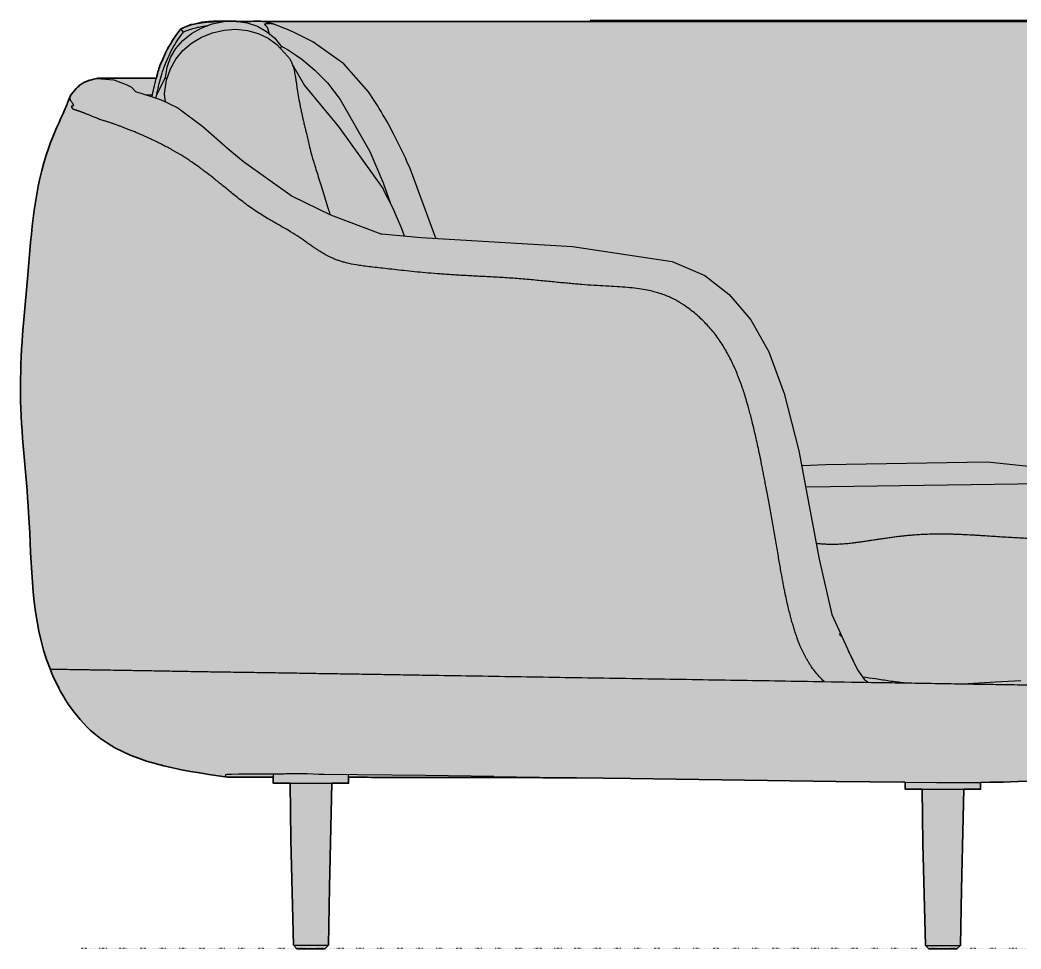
# Model space of a CAD drawing. Header units: millimetres. Extents: x -22 to 6424, y -4345 to 780.
# Drawn here: x 3919 to 4758, y -1 to 779 of the extents above; entities that cross this region are included whole.
import ezdxf

# ---------------------------------------------------------------- set-up
doc = ezdxf.new("R2010")
doc.units = ezdxf.units.MM
doc.linetypes.add('Dots', pattern=[1, 0, -1])
doc.layers.add('Blocks', color=7, linetype='Continuous')
doc.layers.add('Blocks$Fill', color=7, linetype='Continuous', true_color=0xffffff)
for name, color, linetype, lineweight, true_color in [('Blocks$Inner', 7, 'Continuous', 25, 0x007f00), ('Blocks$Outline', 7, 'Continuous', 35, 0xff3f3f), ('Groud', 7, 'Dots', 25, 0x243775)]:
    doc.layers.add(name, color=color, linetype=linetype, lineweight=lineweight, true_color=true_color)

# ---------------------------------------------------------------- blocks, each defined once
blk = doc.blocks.new('Lune JH610 Sofa Left')
at = {"layer": 'Blocks$Fill'}
blk.add_hatch(color=256, dxfattribs=at).paths.add_polyline_path([(-9.47, 714.61), (-13.46, 704.45), (-20.78, 688.19), (-24.2, 679.98), (-25.8, 675.85), (-27.33, 671.69), (-29.47, 665.33), (-31.4, 658.9), (-33.13, 652.41), (-34.69, 645.87), (-36.09, 639.28), (-37.34, 632.65), (-38.46, 625.99), (-39.46, 619.29), (-41.17, 605.8), (-44.99, 565.06), (-49.25, 514.98), (-50.65, 490.06), (-50.98, 477.62), (-51, 465.18), (-50.67, 452.74), (-50.05, 440.3), (-44.18, 365.29), (-41.64, 315.32), (-40.35, 298.76), (-39.48, 290.52), (-38.42, 282.32), (-37.13, 274.17), (-35.58, 266.07), (-34.71, 262.04), (-33.75, 258.03), (-32.72, 254.04), (-31.6, 250.06), (-30.4, 246.09), (-29.1, 242.15), (-27.71, 238.23), (-26.21, 234.32), (-24.64, 230.5), (-22.97, 226.7), (-21.2, 222.93), (-19.33, 219.21), (-17.37, 215.54), (-15.3, 211.92), (-13.14, 208.37), (-10.89, 204.89), (-8.54, 201.49), (-6.1, 198.17), (-3.57, 194.95), (-0.95, 191.82), (1.77, 188.8), (3.16, 187.34), (4.57, 185.9), (6.01, 184.5), (7.46, 183.12), (8.94, 181.78), (10.44, 180.47), (11.82, 179.31), (13.22, 178.18), (14.64, 177.08), (16.07, 176), (18.98, 173.93), (21.96, 171.95), (25, 170.08), (28.1, 168.3), (31.26, 166.6), (34.48, 165), (37.75, 163.48), (41.07, 162.04), (44.44, 160.68), (47.86, 159.39), (51.32, 158.17), (54.82, 157.02), (58.37, 155.93), (61.95, 154.9), (69.22, 153.01), (76.62, 151.3), (84.13, 149.77), (91.72, 148.38), (122.63, 143.64), (160.98, 143.59), (160.98, 138.44), (175.09, 138.44), (177.87, 2.54), (177.87, 2.54), (180.87, -0.56), (204.31, -0.56), (207.31, 2.54), (207.31, 2.54), (208.17, 51.27), (210.09, 138.44), (224.21, 138.44), (224.21, 143.46), (415.39, 143.09), (691.17, 139.27), (691.17, 133.44), (705.28, 133.44), (708.06, 2.43), (711.06, -0.56), (711.06, -0.56), (711.06, -0.56), (711.06, -0.56), (711.06, -0.56), (711.06, -0.56), (711.07, -0.56), (711.1, -0.56), (711.22, -0.56), (711.74, -0.56), (734.5, -0.56), (734.5, -0.56), (737.5, 2.43), (737.5, 2.43), (738.36, 49.36), (740.28, 133.44), (754.4, 133.44), (754.4, 139.18), (786.04, 139.87), (796.66, 140.42), (802.61, 140.94), (821.29, 143.65), (911.3, 143.65), (912.38, 144.73), (914.8, 142.31), (1637.16, 142.31), (1640.66, 145.81), (1641.66, 145.81), (1643.41, 144.06), (1645.16, 142.31), (1875, 141.66), (2197.52, 139.6), (2197.52, 133.44), (2211.64, 133.44), (2214.41, 2.43), (2214.41, 2.43), (2217.41, -0.56), (2217.41, -0.56), (2240.18, -0.56), (2240.69, -0.56), (2240.82, -0.56), (2240.85, -0.56), (2240.85, -0.56), (2240.86, -0.56), (2240.86, -0.56), (2240.86, -0.56), (2240.86, -0.56), (2240.86, -0.56), (2243.86, 2.43), (2244.71, 49.36), (2246.63, 133.44), (2260.75, 133.44), (2260.75, 139.15), (2286.98, 139.28), (2291.66, 139.52), (2304.65, 141.26), (2317.66, 143.65), (2350.43, 153.16), (2376.77, 166.04), (2397.14, 181.84), (2412.13, 200.74), (2421.83, 223.46), (2421.84, 223.47), (2421.84, 223.47), (2421.85, 223.48), (2421.85, 223.48), (2421.86, 223.49), (2421.86, 223.49), (2421.86, 223.5), (2421.87, 223.5), (2421.87, 223.51), (2421.87, 223.51), (2421.87, 223.51), (2421.88, 223.51), (2421.88, 223.51), (2421.88, 223.52), (2421.88, 223.52), (2421.88, 223.52), (2421.88, 223.52), (2421.88, 223.53), (2421.88, 223.53), (2421.89, 223.53), (2421.89, 223.53), (2421.89, 223.54), (2421.89, 223.54), (2421.89, 223.54), (2421.89, 223.54), (2421.89, 223.55), (2421.89, 223.55), (2421.89, 223.55), (2421.89, 223.55), (2421.89, 223.55), (2421.89, 223.56), (2421.89, 223.56), (2421.89, 223.56), (2421.89, 223.56), (2421.89, 223.57), (2421.89, 223.57), (2421.89, 223.57), (2421.89, 223.57), (2421.89, 223.58), (2421.89, 223.58), (2421.89, 223.58), (2421.89, 223.58), (2421.89, 223.59), (2421.89, 223.59), (2421.89, 223.59), (2421.89, 223.59), (2421.89, 223.59), (2421.89, 223.6), (2421.89, 223.6), (2421.89, 223.6), (2421.89, 223.6), (2421.89, 223.61), (2421.89, 223.61), (2421.88, 223.61), (2421.88, 223.61), (2421.88, 223.62), (2421.88, 223.62), (2421.88, 223.62), (2421.88, 223.62), (2421.88, 223.63), (2421.87, 223.63), (2421.87, 223.63), (2421.87, 223.63), (2421.87, 223.64), (2421.86, 223.64), (2421.86, 223.65), (2421.86, 223.65), (2421.85, 223.66), (2421.85, 223.66), (2421.84, 223.67), (2421.84, 223.67), (2421.83, 223.67), (2421.83, 223.68), (2421.82, 223.68), (2421.82, 223.69), (2421.81, 223.69), (2421.8, 223.7), (2421.79, 223.71), (2421.77, 223.72), (2421.76, 223.73), (2421.74, 223.74), (2421.72, 223.75), (2421.7, 223.75), (2421.69, 223.76), (2421.69, 223.76), (2421.69, 223.76), (2421.65, 242.4), (2422.47, 294.63), (2427.19, 383.68), (2431.81, 514.67), (2432.11, 542.83), (2431.85, 554.86), (2431.67, 560.76), (2420.63, 589.55), (2414.23, 594.48), (2413.27, 596.17), (2392.27, 634.21), (2376.6, 658.43), (2354.13, 680.83), (2327.18, 697.38), (2306.66, 704.9), (2297.4, 721.89), (2279.63, 741.8), (2256.1, 757.86), (2230.7, 767.54), (2193.55, 770.77), (2159.58, 768.09), (1990.65, 771.95), (1878.07, 777.31), (1798.07, 777.1), (1746.13, 773.62), (1707.53, 766.99), (1703.41, 765.94), (1678.38, 756.96), (1659.22, 744.79), (1651.05, 736.87), (1643.79, 727.41), (1642.93, 725.89), (1641.98, 740.64), (1640.44, 750.21), (1638.35, 757.25), (1635.27, 762.99), (1631, 767.66), (1625.06, 771.42), (1616.88, 774.04), (1606.06, 775.37), (1585.56, 777.18), (1518.24, 778.52), (1276.03, 778.43), (1276.03, 778.43), (1276.03, 778.43), (1276.03, 778.43), (1276.03, 778.43), (1276.03, 778.43), (1276.03, 778.43), (1276.03, 778.43), (1276.03, 778.43), (1276.03, 778.43), (1276.03, 778.43), (1276.03, 778.43), (952.9, 776.03), (935.56, 774.14), (928.5, 772.11), (922.89, 769.14), (918.21, 764.95), (914.51, 759.27), (913.04, 755.73), (911.76, 751.24), (908.26, 717.58), (907.23, 677.41), (906.88, 644.27), (906.88, 775.22), (903.38, 778.72), (903.38, 777.61), (426.9, 777.61), (368.84, 777.61), (152.05, 777.61), (151.88, 777.64), (151.7, 777.68), (151.36, 777.73), (151.01, 777.78), (150.67, 777.81), (150.32, 777.84), (149.97, 777.85), (149.61, 777.86), (149.26, 777.86), (148.55, 777.85), (142.28, 777.55), (138.17, 777.49), (130, 777.59), (129.54, 777.65), (111.18, 777.62), (109.66, 777.55), (106.61, 777.36), (101.23, 776.78), (97.08, 775.89), (92.07, 774.82), (89.56, 773.84), (88.57, 773.48), (87.58, 773.11), (86.6, 772.71), (85.62, 772.29), (83.96, 771.64), (83.82, 771.52), (83.6, 771.34), (82.64, 770.18), (81.7, 769), (79.89, 766.61), (78.17, 764.16), (76.53, 761.66), (74.97, 759.11), (73.49, 756.51), (72.09, 753.88), (70.77, 751.2), (65.89, 740.33), (65.05, 737.75), (64.28, 735.14), (62.88, 729.87), (17.3, 729.87), (15.19, 729.88), (14.67, 729.86), (14.15, 729.83), (13.63, 729.79), (13.11, 729.73), (12.73, 729.68), (12.46, 729.63), (12.18, 729.58), (11.63, 729.47), (10.52, 729.21), (7.23, 728.32), (6.49, 728.09), (6.01, 727.92), (5.19, 727.61), (4.39, 727.28), (3.6, 726.92), (2.81, 726.54), (2.04, 726.15), (1.28, 725.72), (0.53, 725.28), (-0.2, 724.81), (-0.57, 724.57), (-0.93, 724.32), (-1.3, 724.05), (-1.68, 723.75), (-2.07, 723.43), (-2.48, 723.07), (-2.91, 722.67), (-3.37, 722.23), (-3.86, 721.73), (-4.39, 721.17), (-5.57, 719.86), (-6.94, 718.24), (-8.54, 716.28), (-8.78, 715.87), (-9.02, 715.45), (-9.25, 715.03)], flags=0)
at = {"layer": 'Blocks$Inner'}
for p, q in [((903.38, 778.72), (426.9, 778.35)), ((140.44, 146.06), (131.85, 145.99))]:
    blk.add_line(p, q, dxfattribs=at)
for points in [[(70.5, 730.24), (71.93, 739.13), (74.92, 747.32), (79.36, 754.79), (85.19, 761.49), (92.34, 767.28), (100.66, 772.01), (109.9, 775.43), (119.69, 777.36), (129.54, 777.65), (139.01, 776.31), (147.71, 773.43), (155.41, 769.17), (162.02, 763.7), (167.41, 757.12), (173.88, 753.33), (180.55, 748.97), (184.94, 745.82), (190.42, 741.52), (195.87, 736.78), (206.41, 725.94), (217.15, 712.1), (241.95, 668.43), (253.25, 642.21), (259.46, 624.74)], [(83.96, 771.64), (92.07, 774.82), (97.08, 775.89), (101.23, 776.78), (106.61, 777.36), (108.13, 777.47), (109.66, 777.55), (111.18, 777.62), (117.45, 777.73), (129.54, 777.65)], [(297.68, 594.93), (275.87, 654.14), (273.18, 660.11), (271.84, 663.02), (270.52, 665.82), (268.12, 670.8), (261.91, 683.16), (257.87, 690.77), (256.23, 693.74), (254.63, 696.59), (253.06, 699.32), (251.52, 701.95), (250.01, 704.48), (248.54, 706.88), (245.82, 711.19), (240.83, 718.54), (220.22, 741.83), (194.27, 760.35), (178.46, 768.32), (172.84, 770.75), (168.49, 772.52), (165.18, 773.79), (162.83, 774.66)], [(906.88, 774.11), (905.13, 775.86), (903.38, 777.61), (835.31, 777.61), (767.24, 777.61), (699.17, 777.61), (631.1, 777.61), (563.03, 777.61), (494.96, 777.61), (426.9, 777.61)], [(70.05, 718.97), (71.58, 728.38), (74.78, 737.68), (79.38, 745.91), (85.3, 753.12), (92.47, 759.3), (100.76, 764.34), (109.97, 768.07), (119.77, 770.31), (129.72, 770.94), (139.39, 769.94), (148.43, 767.41), (156.65, 763.46), (164.03, 758.2), (173.31, 748.12)], [(85.81, 768.52), (84.7, 769.93), (83.6, 771.34)], [(176.68, 742.36), (187.19, 723.79), (207.27, 699.5), (212.94, 692.82), (215.23, 690.06), (216.37, 688.68), (253.17, 637.05)], [(13.11, 729.73), (27.32, 728.68), (35.36, 725.5), (38.1, 724.42), (41.97, 722.29), (45.54, 718.67), (59.4, 714.4), (67.04, 711.68), (80.99, 704.97), (101.85, 689.39), (122.93, 671.06), (136.17, 660.17), (176.81, 630.97), (209.1, 615.23), (251.41, 599.34), (252.04, 599.25), (285.11, 596.17), (412, 588.7), (495.6, 576.19), (523.02, 564.27), (543.57, 548.45), (561.59, 527.17), (576.77, 500.23), (589.64, 465.5), (601.92, 417.36), (618.92, 326.56), (629.59, 280.14), (644.17, 248.27), (651.18, 233.65), (656.84, 225.8), (658.81, 224.07), (660.14, 223.16)], [(62.95, 729.87), (17.3, 729.87)], [(70.45, 730.15), (67.64, 724.98), (65.47, 720.69), (63.18, 715.65)], [(271.15, 597.33), (268.5, 604.39), (264.48, 613.97), (262.32, 618.74), (260.1, 623.45), (257.83, 628.04), (255.57, 632.46), (253.17, 637.07)], [(604.71, 404.92), (624.56, 405.98), (760.18, 407.99), (839.57, 399.69), (864.89, 387.03), (887.8, 368.65), (910.02, 343.23), (913.75, 338.14)], [(916.87, 320.14), (916.35, 320.75), (915.97, 321.19), (908.21, 330.43), (896.85, 343.54), (885.72, 354.98), (874.52, 364.84), (863.11, 373.16), (851.3, 380.03), (838.83, 385.55), (825.15, 389.8), (608.55, 386.93)], [(346, 144.09), (460.79, 142.43), (575.61, 140.66), (633.02, 139.85), (661.7, 139.52), (690.03, 139.28), (717.36, 139.15), (742.53, 139.14), (753.43, 139.17), (762.26, 139.24), (773.48, 139.45), (786.04, 139.87), (794.15, 140.26)], [(788.29, 224.47), (767.05, 223.19), (744.12, 221.8)], [(131.85, 145.99), (126.12, 145.89), (122.72, 145.77)], [(165.96, 146.04), (151.32, 146.08), (140.44, 146.06)], [(160.98, 146.06), (160.98, 138.44), (224.21, 138.44), (224.21, 145.59)], [(199.26, 145.83), (189.34, 146.24), (179.73, 146.39)], [(231.9, 145.51), (203.85, 145.79), (199.58, 145.83)], [(346, 144.09), (288.77, 144.84), (231.91, 145.51)], [(178.03, 2.54), (177.87, 2.54), (175.86, 91.06), (175.09, 138.44)], [(177.87, 2.54), (178.17, 2.54), (180.06, 2.54), (183.46, 2.54), (187.96, 2.54), (193.01, 2.54), (198.01, 2.54), (202.35, 2.54), (205.55, 2.54), (207.16, 2.54), (207.31, 2.54), (208.17, 51.27), (210.09, 138.44)], [(691.17, 139.27), (691.17, 133.44), (754.4, 133.44), (754.4, 139.18)], [(705.28, 133.44), (706.05, 87.79), (708.06, 2.43), (711.06, -0.56)], [(708.09, 2.43), (709.09, 2.43), (711.43, 2.43), (714.9, 2.43), (719.14, 2.43), (723.71, 2.43), (728.2, 2.43), (732.15, 2.43), (735.21, 2.43), (737.04, 2.43), (737.5, 2.43), (738.36, 49.36), (740.28, 133.44)], [(177.87, 2.54), (180.87, -0.56), (204.31, -0.56), (207.31, 2.54)], [(734.5, -0.56), (737.5, 2.43), (737.47, 2.43)]]:
    blk.add_lwpolyline(points, dxfattribs=at)
for points, knots in [([(83.6, 771.34), (88.56, 773.82), (98.91, 776.8), (111.41, 777.42), (118.38, 777.39), (119.94, 777.37)], [0.9999672, 0.9999672, 0.9999672, 0.9999672, 1.2499672, 1.4999672, 1.5722584, 1.5722584, 1.5722584, 1.5722584]), ([(106.45, 774.16), (99.67, 772.77), (95.92, 772.1), (90.63, 770.62), (87.33, 769.22), (85.81, 768.51)], [46.484956, 46.484956, 46.484956, 46.484956, 52.176877, 57.908464, 62.924657, 62.924657, 62.924657, 62.924657]), ([(153.73, 777.12), (153.17, 777.3), (150.82, 778.06), (142.75, 777.35), (135.44, 777.49), (130, 777.59)], [0.129655, 0.129655, 0.129655, 0.129655, 1.880696, 7.513397, 23.936303, 23.936303, 23.936303, 23.936303]), ([(426.9, 777.61), (407.4, 777.61), (368.41, 777.61), (312.48, 777.61), (261.55, 777.61), (219.67, 777.61), (187.46, 777.61), (164.73, 777.61), (155.3, 777.61), (152.14, 777.61), (152.05, 777.61)], [9, 9, 9, 9, 9.1333333, 9.2666667, 9.4, 9.5333333, 9.65, 9.7666667, 9.8833333, 9.8868557, 9.8868557, 9.8868557, 9.8868557]), ([(162.83, 774.66), (162.53, 774.77), (161.98, 774.98), (161.33, 775.21), (160.79, 775.36), (160.38, 775.46), (160.02, 775.53), (159.71, 775.58), (159.48, 775.6), (159.23, 775.63), (158.86, 775.66), (158.34, 775.67), (157.63, 775.67), (156.84, 775.63), (155.99, 775.55), (155.18, 775.45), (154.51, 775.36), (154.06, 775.27), (153.82, 775.19), (153.71, 775.06), (153.82, 774.9), (154.02, 774.71), (154.19, 774.55), (154.33, 774.42), (154.44, 774.31), (154.51, 774.22), (154.57, 774.14), (154.67, 774.03), (154.79, 773.89), (154.96, 773.7), (155.19, 773.44), (155.44, 773.14), (155.7, 772.81), (155.89, 772.52), (156.07, 772.23), (156.27, 771.81), (156.48, 771.25), (156.7, 770.44), (156.9, 769.62), (157.11, 768.85), (157.24, 768.35), (157.32, 768.05), (157.34, 767.97), (157.39, 767.81), (157.44, 767.63), (157.48, 767.46)], [22, 22, 22, 22, 22.0089286, 22.0178571, 22.0223214, 22.0267857, 22.03125, 22.0334821, 22.0357143, 22.0379464, 22.0401786, 22.0446429, 22.0491071, 22.0535714, 22.0580357, 22.0625, 22.0669643, 22.0714286, 22.0758929, 22.0803571, 22.0892857, 22.09375, 22.0982143, 22.1026786, 22.1049107, 22.1071429, 22.109375, 22.1116071, 22.1160714, 22.1205357, 22.125, 22.1339286, 22.1383929, 22.1428571, 22.1473214, 22.1517857, 22.1607143, 22.1696429, 22.1785714, 22.1830357, 22.1875, 22.189104, 22.189104, 22.189104, 22.1924888, 22.1924888, 22.1924888, 22.1924888]), ([(62.73, 713.21), (62.96, 714.51), (63.72, 718.57), (65.25, 725.34), (67.52, 733.45), (70.26, 741.38), (73.52, 749.08), (78.33, 758.38), (82.68, 764.74), (85.81, 768.52)], [948.731918, 948.731918, 948.731918, 948.731918, 952.682145, 961.122644, 969.540347, 977.95805, 986.282656, 994.607262, 1009.326225, 1009.326225, 1009.326225, 1009.326225]), ([(65.89, 740.33), (67.54, 743.95), (72.1, 755), (78.41, 765.18), (83.6, 771.34)], [0.96511628, 0.96511628, 0.96511628, 0.96511628, 0.97671142, 0.99996723, 0.99996723, 0.99996723, 0.99996723]), ([(167.41, 757.12), (167.43, 757.1), (167.49, 757.03), (167.6, 756.86), (167.7, 756.6), (167.7, 756.32), (167.69, 756.18), (167.64, 755.82), (167.46, 755.37), (167.14, 754.83)], [0.12121212, 0.12121212, 0.12121212, 0.12121212, 0.12310606, 0.125, 0.12878788, 0.13206838, 0.13206838, 0.13206838, 0.1405921, 0.1405921, 0.1405921, 0.1405921]), ([(173.31, 748.12), (173.56, 747.85), (174.33, 746.92), (175.59, 744.93), (177, 741.71), (178.02, 738.43), (178.72, 735.5), (179.2, 733.14), (179.64, 730.6), (180.08, 727.88), (180.51, 724.98), (181.08, 720.9), (181.85, 715.42), (183.04, 709.16), (184.14, 703.96), (184.99, 700.02), (185.77, 696.38), (186.42, 693.46), (187, 690.97), (187.48, 689), (187.93, 687.21), (188.32, 685.68), (188.63, 684.46), (188.94, 683.23), (189.31, 681.66), (189.89, 678.96), (190.72, 674.99), (192.19, 668.99), (194.57, 660.82), (198.21, 649.22), (201.83, 637.56), (204.85, 627.7), (206.82, 621.28), (208.01, 617.39), (208.44, 615.99)], [14.1538462, 14.1538462, 14.1538462, 14.1538462, 14.1609628, 14.1761143, 14.1912659, 14.2064174, 14.2139931, 14.2215689, 14.2291446, 14.2367204, 14.2442962, 14.2518719, 14.2670234, 14.2821749, 14.2897507, 14.2973265, 14.3049022, 14.312478, 14.3162659, 14.3200537, 14.3238416, 14.3257356, 14.3276295, 14.3295234, 14.3314174, 14.3352053, 14.342781, 14.3503568, 14.3579325, 14.3655083, 14.373084, 14.3768719, 14.3806598, 14.3828061, 14.3828061, 14.3828061, 14.3828061]), ([(59.39, 714.4), (60.25, 719.22), (62.32, 727.83), (64.6, 736.54), (65.89, 740.33)], [0.9391907, 0.9391907, 0.9391907, 0.9391907, 0.95348837, 0.96511628, 0.96511628, 0.96511628, 0.96511628]), ([(10.52, 729.21), (7.18, 728.33), (4.39, 727.4), (-0.36, 725.05), (-3.93, 722.04), (-8.54, 716.28)], [7.825858, 7.825858, 7.825858, 7.825858, 7.8556426, 7.9667537, 8.0778649, 8.0778649, 8.0778649, 8.0778649]), ([(17.3, 729.87), (15.77, 729.89), (13.48, 729.92), (11.26, 729.39), (10.52, 729.21)], [1, 1, 1, 1, 5.56745, 7.825858, 7.825858, 7.825858, 7.825858]), ([(71.94, 729.41), (71.73, 729.48), (71.53, 729.55), (71.35, 729.61), (71.23, 729.65), (70.99, 729.72), (70.61, 729.87), (70.38, 730.04), (70.45, 730.18), (70.5, 730.24)], [0.62261413, 0.62261413, 0.62261413, 0.62261413, 0.63551826, 0.63551826, 0.63551826, 0.64426428, 0.65389457, 0.67315516, 0.69241574, 0.69241574, 0.69241574, 0.69241574]), ([(-9.47, 714.61), (-9.69, 714.02), (-9.9, 712.87), (-9.27, 711.53), (-8.53, 710.48), (-7.96, 709.71), (-7.57, 709.08), (-7.31, 708.59), (-7.2, 708.35), (-7.16, 708.23)], [8.108159, 8.108159, 8.108159, 8.108159, 8.11622351, 8.12428803, 8.12832029, 8.13235255, 8.1363848, 8.13840093, 8.14041706, 8.14041706, 8.14041706, 8.14041706]), ([(54.26, 715.99), (55.19, 715.99), (56.88, 715.99), (58.73, 715.99), (59.53, 715.99), (59.58, 715.99), (59.63, 715.99), (59.68, 715.99)], [0.16233975, 0.16233975, 0.16233975, 0.16233975, 0.18181818, 0.19571557, 0.19571557, 0.19571557, 0.19660953, 0.19660953, 0.19660953, 0.19660953]), ([(70.88, 709.83), (70.83, 710.02), (70.79, 710.21), (70.74, 710.39), (70.71, 710.55), (70.54, 711.28), (70.34, 712.26), (70.19, 713.17), (70.12, 713.68), (70.07, 714.06), (70.02, 714.42), (69.97, 714.89), (69.9, 715.67), (69.84, 716.68), (69.84, 717.82), (69.95, 718.57), (70.05, 718.97)], [0.0272391, 0.0272391, 0.0272391, 0.0272391, 0.0332814, 0.0332814, 0.0332814, 0.0384615, 0.0576923, 0.0673077, 0.0721154, 0.0769231, 0.0817308, 0.0865385, 0.0961538, 0.1153846, 0.1346154, 0.1538462, 0.1538462, 0.1538462, 0.1538462]), ([(-7.16, 708.23), (-6.97, 708.06), (-6.56, 707.68), (-6.56, 706.28), (-8.78, 706.7), (-8.06, 705.44), (-7.67, 704.75)], [8.140417, 8.140417, 8.140417, 8.140417, 8.882574, 9.847273, 11.246339, 12.904673, 12.904673, 12.904673, 12.904673]), ([(-13.46, 704.45), (-18.42, 693.63), (-38.48, 649.95), (-44.15, 567.38), (-54.91, 465.12), (-40.53, 355.12), (-43.28, 253.63), (16.8, 158.74), (81.16, 149.56), (122.63, 143.64)], [0.022263, 0.022263, 0.022263, 0.022263, 35.589721, 143.681359, 243.735108, 343.855452, 476.054774, 541.202061, 659.280116, 659.280116, 659.280116, 659.280116]), ([(-7.67, 704.75), (-7.66, 704.72), (-7.64, 704.66), (-7.57, 704.54), (-7.35, 704.34), (-6.93, 704.13), (-6.4, 703.91), (-5.95, 703.75), (-5.53, 703.6), (-5.17, 703.48), (-4.98, 703.41), (-4.88, 703.38)], [12.90467256, 12.90467256, 12.90467256, 12.90467256, 12.90668869, 12.90870482, 12.91273708, 12.92080159, 12.92483385, 12.92886611, 12.93289837, 12.9349145, 12.93683233, 12.93683233, 12.93683233, 12.93683233]), ([(-4.87, 703.38), (-4.77, 703.35), (-4.57, 703.28), (-4.18, 703.15), (-3.72, 703), (-3.19, 702.82), (-2.68, 702.66), (-2.17, 702.49), (-1.65, 702.31), (-1.18, 702.15), (-0.77, 702.01), (-0.55, 701.93), (-0.44, 701.89)], [0.09677419, 0.09677419, 0.09677419, 0.09677419, 0.09879032, 0.10080645, 0.10483871, 0.10887097, 0.11290323, 0.11693548, 0.12096774, 0.125, 0.12701613, 0.1289552, 0.1289552, 0.1289552, 0.1289552]), ([(-0.43, 701.88), (-0.31, 701.84), (-0.07, 701.76), (0.41, 701.58), (1.04, 701.35), (1.83, 701.06), (2.94, 700.63), (4.14, 700.17), (5.47, 699.64), (6.18, 699.35), (6.55, 699.2)], [0.12903226, 0.12903226, 0.12903226, 0.12903226, 0.13104839, 0.13306452, 0.13709677, 0.14112903, 0.14516129, 0.15322581, 0.15725806, 0.1612501, 0.1612501, 0.1612501, 0.1612501]), ([(6.57, 699.2), (6.94, 699.05), (7.73, 698.73), (9.5, 698.01), (12.01, 696.97), (15.32, 695.65), (17.49, 694.83), (18.48, 694.47)], [0.16129032, 0.16129032, 0.16129032, 0.16129032, 0.16532258, 0.16935484, 0.17741935, 0.18548387, 0.19352711, 0.19352711, 0.19352711, 0.19352711]), ([(623.25, 223.76), (621.81, 225.12), (619.03, 227.94), (615.23, 232.46), (612.38, 236.43), (610.29, 239.68), (608.78, 242.2), (607.44, 244.61), (605.92, 247.55), (604.56, 250.38), (603.18, 253.54), (602.08, 256.2), (601.1, 258.76), (600.26, 261.08), (599.59, 262.99), (598.93, 264.98), (598.09, 267.61), (597.07, 270.95), (595.86, 275.19), (594.61, 279.82), (593.3, 285.01), (591.92, 290.91), (590.7, 296.56), (589.67, 301.61), (588.89, 305.65), (588.05, 310.11), (586.86, 316.73), (585.27, 326.01), (583.21, 338.26), (580.96, 351.07), (578.64, 363.94), (576.38, 376.36), (574.62, 385.91), (573.31, 392.81), (572.41, 397.52), (571.57, 401.87), (570.46, 407.47), (569.13, 413.98), (567.62, 421.12), (565.69, 429.84), (563.9, 437.52), (562.4, 443.58), (561.55, 446.88), (560.7, 450.12), (559.69, 453.8), (558.28, 458.74), (556.78, 463.66), (555.42, 467.81), (554.27, 471.2), (553.28, 473.96), (552.22, 476.83), (550.81, 480.48), (548.99, 484.9), (546.69, 490.06), (544.18, 495.22), (541.41, 500.39), (537.44, 507.15), (531.85, 515.25), (525.44, 522.65), (519.85, 528.16), (515.51, 532.06), (510.84, 535.85), (506.69, 538.85), (503.34, 541.04), (500.84, 542.55), (498.78, 543.7), (497.18, 544.53), (495.98, 545.13), (494.9, 545.64), (493.73, 546.18), (492.61, 546.67), (491.55, 547.12), (490.46, 547.56), (489.03, 548.11), (486.91, 548.87), (483.81, 549.87), (479.26, 551.12), (473.25, 552.4), (463.89, 553.87), (452.65, 554.86), (440.11, 555.53), (430.18, 556.05), (421.58, 556.66), (414.56, 557.25), (409.29, 557.72), (403.82, 558.24), (396.04, 558.99), (385.65, 560.03), (372.45, 561.29), (358.88, 562.32), (345.31, 563.11), (332.12, 563.78), (321.78, 564.32), (314.07, 564.78), (308.65, 565.13), (303.48, 565.49), (296.71, 565.99), (288.56, 566.66), (279.29, 567.54), (267.64, 568.78), (257.1, 569.98), (247.72, 571.07), (241.23, 571.8), (235.54, 572.52), (229.12, 573.5), (224.06, 574.55), (219.77, 575.68), (216.79, 576.59), (214.4, 577.44), (212.49, 578.18), (211.01, 578.8), (209.59, 579.44), (207.89, 580.26), (206.01, 581.23), (204.02, 582.32), (201.55, 583.77), (199.08, 585.31), (196.15, 587.24), (193.55, 589), (190.65, 591.01), (186.63, 593.82), (181.16, 597.62), (174.91, 601.51), (169.41, 604.71), (165.1, 607.16), (160.41, 609.81), (155.29, 612.77), (149.98, 616), (142.89, 620.71), (136.06, 625.78), (129.83, 630.7), (125.6, 634.11), (121.67, 637.32), (116.53, 641.51), (110.46, 646.41), (104.93, 650.73), (100.89, 653.77), (97.11, 656.53), (93.21, 659.25), (89.53, 661.69), (86.72, 663.48), (84.36, 664.94), (82.43, 666.11), (80.38, 667.32), (77.65, 668.9), (74.21, 670.83), (70.12, 673.03), (66.14, 675.08), (62.29, 676.99), (57.28, 679.38), (51.32, 682.08), (45.78, 684.42), (41.63, 686.11), (38.66, 687.28), (35.91, 688.35), (33.35, 689.33), (31.26, 690.12), (29.59, 690.72), (28.31, 691.18), (27.07, 691.6), (25.54, 692.11), (23.69, 692.71), (21.31, 693.48), (19.49, 694.11), (18.49, 694.47)], [0.9999995, 0.9999995, 0.9999995, 0.9999995, 1.0080634, 1.0161279, 1.0241924, 1.0282247, 1.032257, 1.0362892, 1.0403215, 1.048386, 1.0524183, 1.0564505, 1.0604828, 1.0624989, 1.064515, 1.0665312, 1.0685473, 1.0725795, 1.0766118, 1.0806441, 1.0846763, 1.0887086, 1.0927408, 1.094757, 1.0967731, 1.0987892, 1.1008054, 1.1048376, 1.1088699, 1.1129021, 1.1169344, 1.1209666, 1.1249989, 1.127015, 1.1290312, 1.1310473, 1.1330634, 1.1370957, 1.1411279, 1.1451602, 1.1532247, 1.157257, 1.1592731, 1.1612892, 1.1653215, 1.1693538, 1.1774183, 1.1854828, 1.189515, 1.1935473, 1.1975796, 1.2016118, 1.2096763, 1.2177409, 1.2258054, 1.2338699, 1.2419344, 1.2580634, 1.2741925, 1.282257, 1.2903215, 1.298386, 1.3064505, 1.3104828, 1.3145151, 1.3185473, 1.3205635, 1.3225796, 1.3245957, 1.3266118, 1.3306441, 1.3346764, 1.3387086, 1.3427409, 1.3467731, 1.3508054, 1.3548376, 1.3588699, 1.3629022, 1.3709667, 1.3749989, 1.3790312, 1.3830635, 1.3850796, 1.3870957, 1.3891118, 1.391128, 1.3951602, 1.3991925, 1.4032248, 1.407257, 1.4112893, 1.4153215, 1.4173377, 1.4193538, 1.4213699, 1.423386, 1.4274183, 1.4314506, 1.4354828, 1.4435473, 1.4475796, 1.4516119, 1.4556441, 1.4596764, 1.4677409, 1.4717731, 1.4758054, 1.4798377, 1.4818538, 1.4838699, 1.4858861, 1.4879022, 1.4919344, 1.4959667, 1.499999, 1.5080635, 1.5120957, 1.516128, 1.5201603, 1.5241925, 1.532257, 1.5403215, 1.5443538, 1.5483861, 1.5524183, 1.5564506, 1.5604828, 1.5645151, 1.5725796, 1.5766119, 1.5806441, 1.5846764, 1.5887086, 1.5967732, 1.6048377, 1.6088699, 1.6129022, 1.6209667, 1.6290312, 1.6370958, 1.641128, 1.6451603, 1.6491925, 1.6532248, 1.6612893, 1.6693538, 1.6774183, 1.6854829, 1.6935474, 1.7096764, 1.7258054, 1.73387, 1.7419345, 1.749999, 1.7580635, 1.766128, 1.7701603, 1.7741925, 1.7782248, 1.7822571, 1.7903216, 1.7983861, 1.8064506, 1.8064506, 1.8064506, 1.8064506]), ([(656.82, 341.46), (657.41, 341.55), (658.65, 341.73), (661.11, 342.1), (664.24, 342.58), (668.03, 343.17), (671.85, 343.75), (675.7, 344.31), (679.57, 344.86), (682.82, 345.28), (685.42, 345.6), (687.4, 345.84), (689.26, 346.04), (691.5, 346.28), (694.16, 346.54), (697.23, 346.81), (700.3, 347.03), (703.89, 347.27), (709.6, 347.56), (717.54, 347.75), (724.44, 347.72), (729.79, 347.6), (733.65, 347.48), (737.5, 347.34), (742.74, 347.1), (747.96, 346.82), (752.97, 346.53), (757.75, 346.23), (761.24, 346.01), (763.55, 345.86)], [-0.90740741, -0.90740741, -0.90740741, -0.90740741, -0.90509259, -0.90277778, -0.89814815, -0.89351852, -0.88888889, -0.88425926, -0.87962963, -0.875, -0.87268519, -0.87037037, -0.86805556, -0.86574074, -0.86111111, -0.85648148, -0.85416667, -0.85185185, -0.84722222, -0.84259259, -0.83796296, -0.83564815, -0.83333333, -0.83101852, -0.8287037, -0.82407407, -0.82175926, -0.81944444, -0.81481481, -0.81481481, -0.81481481, -0.81481481]), ([(763.55, 345.86), (768.16, 345.56), (777.17, 344.97), (790.42, 344.21), (799.06, 343.82), (803.24, 343.66)], [-0.81481481, -0.81481481, -0.81481481, -0.81481481, -0.80555588, -0.79629662, -0.78715715, -0.78715715, -0.78715715, -0.78715715]), ([(616.91, 339.76), (617.64, 339.68), (619.33, 339.52), (622, 339.3), (626.12, 339.07), (631.45, 338.97), (637.8, 339.22), (641.47, 339.55), (643.08, 339.7)], [-0.94613606, -0.94613606, -0.94613606, -0.94613606, -0.94444444, -0.94212963, -0.93981481, -0.93518519, -0.93055556, -0.92592593, -0.92592593, -0.92592593, -0.92592593]), ([(643.08, 339.7), (644.69, 339.86), (647.44, 340.18), (650.64, 340.58), (653.02, 340.91), (655.07, 341.2), (656.21, 341.37), (656.81, 341.46)], [-0.92592593, -0.92592593, -0.92592593, -0.92592593, -0.92129672, -0.91666709, -0.91203746, -0.90972265, -0.90741666, -0.90741666, -0.90741666, -0.90741666]), ([(647.75, 240.61), (647.4, 241.37), (646.88, 242.52), (646.16, 244.09), (645.39, 245.71), (644.52, 247.55), (643.83, 248.96), (643.56, 249.51)], [0.15014142, 0.15014142, 0.15014142, 0.15014142, 0.175, 0.1875, 0.2, 0.225, 0.2415713, 0.2415713, 0.2415713, 0.2415713]), ([(-26.21, 234.32), (-26.18, 234.33), (-25.92, 234.37), (-25.18, 234.23), (-24.58, 234.31), (-24.17, 234.29), (-23.95, 234.3), (-23.78, 234.31), (-23.54, 234.29), (-23.1, 234.31), (-22.18, 234.16), (-20.11, 234.2), (-15.82, 234.12), (-9.32, 234.01), (-1.65, 233.88), (4.27, 233.81), (9.73, 233.71), (14.23, 233.65), (19.1, 233.59), (26.05, 233.49), (35.7, 233.31), (48.65, 233.12), (62.75, 232.84), (77.93, 232.58), (93.86, 232.3), (110.5, 232.02), (127.58, 231.78), (145.07, 231.52), (159.87, 231.3), (171.78, 231.1), (180.82, 230.97), (189.89, 230.83), (198.95, 230.67), (208.02, 230.51), (217.17, 230.37), (226.35, 230.24), (238.53, 230.04), (253.82, 229.81), (272.23, 229.49), (296.77, 229.05), (327.52, 228.61), (364.37, 227.98), (401.47, 227.38), (438.32, 226.77), (475.41, 226.2), (512.39, 225.56), (549.28, 224.98), (586.21, 224.38), (610.83, 223.95), (623.25, 223.76)], [0.1142857, 0.1142857, 0.1142857, 0.1142857, 0.1428571, 0.1714286, 0.2, 0.2285714, 0.2571429, 0.2857143, 0.3142857, 0.3428571, 0.3714286, 0.4, 0.4285714, 0.4571429, 0.4714286, 0.4857143, 0.4928571, 0.5, 0.5071429, 0.5142857, 0.5285714, 0.5428571, 0.5571429, 0.5714286, 0.5857143, 0.6, 0.6142857, 0.6285714, 0.6428571, 0.65, 0.6571429, 0.6642857, 0.6714286, 0.6785714, 0.6857143, 0.6928571, 0.7, 0.7142857, 0.7285714, 0.7428571, 0.7714286, 0.8, 0.8285714, 0.8571429, 0.8857143, 0.9142857, 0.9428571, 0.9714286, 0.9999995, 0.9999995, 0.9999995, 0.9999995]), ([(690.2, 222.67), (686.12, 223.1), (678.08, 224.12), (666.46, 225.89), (659.13, 227.02), (655.63, 227.53)], [0.0000579, 0.0000579, 0.0000579, 0.0000579, 0.3333333, 0.6666667, 0.9787017, 0.9787017, 0.9787017, 0.9787017]), ([(623.26, 223.76), (638.49, 223.52), (661.14, 223.15), (691.17, 222.66), (713.41, 222.3), (731.65, 222), (746.06, 221.76), (756.68, 221.59), (767.19, 221.42), (777.62, 221.25), (787.84, 221.08), (796.06, 220.95), (802.49, 220.84), (808.89, 220.74), (816.76, 220.61), (825.8, 220.46), (834.22, 220.33), (842, 220.2), (849.28, 220.08), (856.03, 219.97), (862.28, 219.87), (867.98, 219.78), (873.12, 219.69), (877.8, 219.62), (882.12, 219.55), (886.01, 219.48), (889.45, 219.43), (892.51, 219.38), (895.31, 219.33), (897.78, 219.29), (899.86, 219.26), (901.69, 219.23), (903.39, 219.2), (904.92, 219.18), (906.62, 219.15), (908.46, 219.12), (910.57, 219.08), (912.26, 219.06), (913.51, 219.04), (914.41, 219.02), (914.73, 219.02), (914.81, 219.02), (914.83, 219.02), (914.83, 219.02)], [0, 0, 0, 0, 0.047619, 0.0714286, 0.0952381, 0.1190476, 0.1309524, 0.1428571, 0.1547619, 0.1666667, 0.1785714, 0.1904762, 0.1964286, 0.202381, 0.2142857, 0.2261905, 0.2380952, 0.25, 0.2619048, 0.2738095, 0.2857143, 0.297619, 0.3095238, 0.3214286, 0.3333333, 0.3452381, 0.3571429, 0.3690476, 0.3809524, 0.3928571, 0.4047619, 0.4166667, 0.4285714, 0.4404762, 0.452381, 0.4761905, 0.5, 0.5238095, 0.547619, 0.5714286, 0.5952381, 0.6190476, 0.6428571, 0.6428571, 0.6428571, 0.6428571]), ([(122.72, 145.77), (122.2, 145.75), (121.53, 145.72), (120.6, 145.15), (121.23, 143.95), (122.07, 143.77), (122.63, 143.64)], [9.138775, 9.138775, 9.138775, 9.138775, 10.695956, 11.177527, 12.028297, 13.746677, 13.746677, 13.746677, 13.746677]), ([(224.21, 143.46), (241.11, 143.43), (283.36, 143.34), (347.08, 143.22), (393.91, 143.13), (415.39, 143.09)], [0.1481354, 0.1481354, 0.1481354, 0.1481354, 0.2222222, 0.3333333, 0.4274908, 0.4274908, 0.4274908, 0.4274908])]:
    blk.add_open_spline(points, degree=3, knots=knots, dxfattribs=at)
for points, degree in [([(160.91, 775.33), (159.57, 775.86), (156.67, 776.61), (153.73, 777.12)], 3), ([(83.6, 771.34), (83.63, 771.37), (83.67, 771.4), (83.74, 771.46), (83.82, 771.52), (83.87, 771.56), (83.96, 771.64)], 3), ([(-9.47, 714.61), (-10.85, 711.19), (-12.17, 707.83), (-13.46, 704.45)], 3), ([(-8.54, 716.28), (-8.87, 715.73), (-9.18, 715.18), (-9.47, 714.61)], 3), ([(637.31, 261.5), (636.93, 262.29), (636.55, 263.09), (636.18, 263.89)], 3), ([(-18.46, 218.55), (-18.58, 218.81), (-18.7, 219.07), (-18.82, 219.33)], 3), ([(122.63, 143.64), (160.98, 143.59)], 1), ([(167.52, 146.04), (167.29, 146.04), (167.06, 146.04), (165.96, 146.04)], 3), ([(179.73, 146.39), (177.33, 146.38), (172.81, 146.32), (169.11, 146.15), (167.52, 146.04)], 3), ([(199.58, 145.83), (199.47, 145.83), (199.36, 145.83), (199.26, 145.83)], 3)]:
    blk.add_open_spline(points, degree=degree, dxfattribs=at)
for points, weights, knots in [([(711.74, -0.56), (711.06, -0.56), (711.06, -0.56), (711.06, -0.56), (722.78, -0.56), (725.02, -0.56), (727.1, -0.56)], [0.897112700006, 0.933422741233, 1, 0.707106781187, 1, 0.926747128101, 0.890135481718], [2.784537, 2.784537, 2.784537, 3.141593, 3.141593, 4.712389, 4.712389, 5.105247, 5.105247, 5.105247]), ([(727.1, -0.56), (734.5, -0.56), (734.5, -0.56), (734.5, -0.56), (733.68, -0.56)], [0.890135481718, 0.780359653086, 1, 0.926620923032, 0.890009436372], [5.105247, 5.105247, 5.105247, 6.283185, 6.283185, 6.67672, 6.67672, 6.67672])]:
    blk.add_rational_spline(points, weights, degree=2, knots=knots, dxfattribs=at)
at = {"layer": 'Blocks$Outline'}
for points in [[(160.98, 143.59), (160.98, 138.44), (175.09, 138.44)], [(210.09, 138.44), (224.21, 138.44), (224.21, 143.46)], [(415.39, 143.09), (460.79, 142.43), (575.61, 140.66), (633.02, 139.85), (661.7, 139.52), (690.03, 139.28), (691.17, 139.27)], [(754.4, 139.18), (762.26, 139.24), (773.48, 139.45), (786.04, 139.87), (794.15, 140.26), (796.66, 140.42), (802.61, 140.94), (821.29, 143.65)], [(175.09, 138.44), (175.86, 91.06), (177.87, 2.54)], [(207.31, 2.54), (207.31, 2.54), (208.17, 51.27), (210.09, 138.44)], [(691.17, 139.27), (691.17, 133.44), (705.28, 133.44)], [(740.28, 133.44), (754.4, 133.44), (754.4, 139.18)], [(705.28, 133.44), (706.05, 87.79), (708.06, 2.43), (711.06, -0.56)], [(737.5, 2.43), (737.5, 2.43), (738.36, 49.36), (740.28, 133.44)], [(177.87, 2.54), (177.87, 2.54)], [(177.87, 2.54), (180.87, -0.56), (204.31, -0.56), (207.31, 2.54)], [(734.5, -0.56), (737.5, 2.43)]]:
    blk.add_lwpolyline(points, dxfattribs=at)
for points in [[(89.56, 773.84), (88.24, 773.38), (86.92, 772.87), (85.62, 772.29)], [(130, 777.59), (129.85, 777.61), (129.7, 777.63), (129.54, 777.65)]]:
    blk.add_open_spline(points, degree=3, dxfattribs=at)
for points, knots in [([(129.54, 777.65), (125.51, 777.68), (121.48, 777.71), (117.45, 777.73), (115.36, 777.7), (113.27, 777.66), (111.18, 777.62), (110.67, 777.59), (110.17, 777.57), (109.66, 777.55), (109.15, 777.52), (108.64, 777.49), (108.13, 777.47), (107.62, 777.43), (107.12, 777.4), (106.61, 777.36), (104.82, 777.17), (103.02, 776.97), (101.23, 776.78), (99.85, 776.48), (98.46, 776.19), (97.08, 775.89), (95.41, 775.53), (93.74, 775.17), (92.07, 774.82), (91.23, 774.49), (90.4, 774.16), (89.56, 773.84)], [-1031.992496, -1031.992496, -1031.992496, -1031.992496, -1019.897653, -1019.897653, -1019.897653, -1018.897653, -1018.897653, -1018.897653, -1017.897653, -1017.897653, -1017.897653, -1016.897653, -1016.897653, -1016.897653, -1015.897653, -1015.897653, -1015.897653, -1014.897653, -1014.897653, -1014.897653, -1013.897653, -1013.897653, -1013.897653, -1012.897653, -1012.897653, -1012.897653, -1012.588471, -1012.588471, -1012.588471, -1012.588471]), ([(152.05, 777.61), (150.23, 778.01), (142.75, 777.35), (135.44, 777.49), (130, 777.59)], [1.884655, 1.884655, 1.884655, 1.884655, 7.513397, 23.936303, 23.936303, 23.936303, 23.936303]), ([(903.38, 777.61), (880.69, 777.61), (858, 777.61), (835.31, 777.61), (812.62, 777.61), (789.93, 777.61), (767.24, 777.61), (744.55, 777.61), (721.86, 777.61), (699.17, 777.61), (676.48, 777.61), (653.79, 777.61), (631.1, 777.61), (608.41, 777.61), (585.72, 777.61), (563.03, 777.61), (540.34, 777.61), (517.65, 777.61), (494.96, 777.61), (472.27, 777.61), (449.59, 777.61), (426.9, 777.61), (407.4, 777.61), (368.41, 777.61), (312.48, 777.61), (261.55, 777.61), (219.67, 777.61), (187.46, 777.61), (164.73, 777.61), (155.3, 777.61), (152.14, 777.61), (152.05, 777.61)], [2, 2, 2, 2, 3, 3, 3, 4, 4, 4, 5, 5, 5, 6, 6, 6, 7, 7, 7, 8, 8, 8, 9, 9, 9, 9.133333, 9.266667, 9.4, 9.533333, 9.65, 9.766667, 9.883333, 9.886856, 9.886856, 9.886856, 9.886856]), ([(83.6, 771.34), (78.41, 765.18), (72.1, 755), (67.54, 743.95), (65.89, 740.33), (64.72, 736.91), (63.78, 733.39), (62.88, 729.87)], [-0.99996723, -0.99996723, -0.99996723, -0.99996723, -0.97671142, -0.96511628, -0.96511628, -0.96511628, -0.95460659, -0.95460659, -0.95460659, -0.95460659]), ([(85.62, 772.29), (85.07, 772.07), (84.52, 771.86), (83.96, 771.64), (83.87, 771.56), (83.82, 771.52), (83.74, 771.46), (83.67, 771.4), (83.63, 771.37), (83.6, 771.34)], [-1012.1017392, -1012.1017392, -1012.1017392, -1012.1017392, -1011.8976537, -1011.8976537, -1011.8976537, -1011.7547965, -1011.6119393, -1011.4690821, -1011.3262249, -1011.3262249, -1011.3262249, -1011.3262249]), ([(62.88, 729.87), (47.69, 729.87), (32.49, 729.87), (17.3, 729.87), (15.89, 729.89), (14.36, 729.91), (12.12, 729.59), (11.26, 729.39), (10.52, 729.21), (7.18, 728.33), (4.39, 727.4), (-0.36, 725.05), (-3.93, 722.04), (-8.54, 716.28), (-8.87, 715.73), (-9.18, 715.18), (-9.47, 714.61)], [0.001479, 0.001479, 0.001479, 0.001479, 1, 1, 1, 5.186347, 5.56745, 7.825858, 7.825858, 7.825858, 7.855643, 7.966754, 8.077865, 8.077865, 8.077865, 8.108159, 8.108159, 8.108159, 8.108159]), ([(-9.47, 714.61), (-10.85, 711.19), (-12.17, 707.83), (-13.46, 704.45), (-18.42, 693.63), (-38.48, 649.95), (-44.15, 567.38), (-54.91, 465.12), (-40.53, 355.12), (-43.28, 253.63), (16.8, 158.74), (81.16, 149.56), (122.63, 143.64), (135.42, 143.63), (148.2, 143.61), (160.98, 143.59)], [0, 0, 0, 0, 0.022263, 0.022263, 0.022263, 35.589721, 143.681359, 243.735108, 343.855452, 476.054774, 541.202061, 659.280116, 659.280116, 659.280116, 697.625269, 697.625269, 697.625269, 697.625269]), ([(224.21, 143.46), (241.11, 143.43), (283.36, 143.34), (347.07, 143.22), (393.9, 143.13), (415.38, 143.09), (415.39, 143.09)], [0.1481354, 0.1481354, 0.1481354, 0.1481354, 0.2222222, 0.3333333, 0.4274538, 0.4274908, 0.4274908, 0.4274908, 0.4274908])]:
    blk.add_open_spline(points, degree=3, knots=knots, dxfattribs=at)
blk.add_rational_spline([(711.06, -0.56), (711.06, -0.56), (711.74, -0.56)], [1, 0.933422741233, 0.897112700006], degree=2, dxfattribs=at)
blk.add_rational_spline([(711.74, -0.56), (714.51, -0.56), (722.78, -0.56), (725.02, -0.56), (727.1, -0.56), (734.5, -0.56), (734.5, -0.56)], [0.897112700007, 0.773684039953, 1, 0.926747128101, 0.890135481718, 0.780359653086, 1], degree=2, knots=[3.498649, 3.498649, 3.498649, 4.712389, 4.712389, 5.105247, 5.105247, 6.283185, 6.283185, 6.283185], dxfattribs=at)

msp = doc.modelspace()

# ---------------------------------------------------------------- linework, layer by layer
at = {"layer": 'Groud'}
msp.add_lwpolyline([(3970.19, 0), (6363.41, 0)], dxfattribs=at)

# ---------------------------------------------------------------- block references
at = {"layer": 'Blocks'}
msp.add_blockref('Lune JH610 Sofa Left', (3970.19, 0), dxfattribs=at)

doc.saveas('drawing.dxf')
